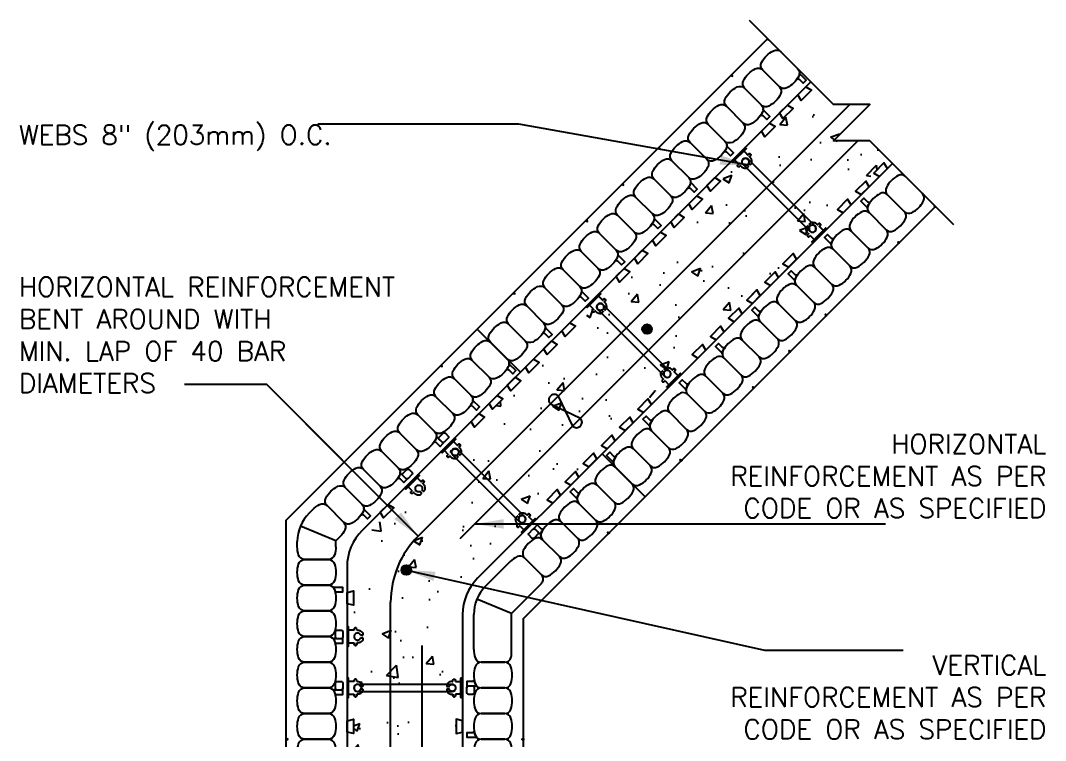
# Model space of a CAD drawing. Header units: inches. Extents: x 433.7 to 473.7, y 51.7 to 106.1.
# Drawn here: x 433.74 to 473.67, y 78.03 to 106.07 of the extents above; entities that cross this region are included whole.
import ezdxf

# ---------------------------------------------------------------- set-up
doc = ezdxf.new("R2010")
doc.units = ezdxf.units.IN
doc.header["$MEASUREMENT"] = 0
for name, color, linetype in [('DIM', 4, 'Continuous'), ('HATCH', 12, 'Continuous'), ('line25', 2, 'Continuous'), ('LINE3', 3, 'Continuous'), ('LINE50', 5, 'Continuous'), ('LINE9', 9, 'Continuous'), ('TEXT', 4, 'Continuous')]:
    doc.layers.add(name, color=color, linetype=linetype)
doc.styles.add('DIM', font='romans.shx', dxfattribs={"width": 0.7})
doc.styles.add('ROMANS', font='romans.shx', dxfattribs={"height": 0.75})
doc.dimstyles.new('ext_12', dxfattribs={"dimscale": 12, "dimtxt": 0.09375, "dimasz": 0.09375, "dimexe": 0.09375, "dimexo": 0.0625, "dimgap": 0.0625, "dimtad": 1, "dimzin": 3, "dimdsep": 46, "dimlunit": 4, "dimtxsty": 'DIM', "dimcen": 0.09, "dimdle": 0.09375, "dimclrt": 4, "dimadec": 0, "dimazin": 0, "dimtfac": 1, "dimtmove": 2, "dimatfit": 3, "dimfxl": 0, "dimfrac": 2, "dimtolj": 1, "dimtzin": 0, "dimarcsym": 0})

# ---------------------------------------------------------------- blocks, each defined once
blk = doc.blocks.new('WEB_4_CENTRE_TOP')
for p, q in [((3.688, 0.141), (0, 0.141)), ((3.688, -0.141), (0, -0.141))]:
    blk.add_line(p, q)
for centre in [(0, 0), (3.688, 0)]:
    blk.add_circle(centre, 0.141)
blk = doc.blocks.new('WEB4_CENTRE_TOP')
for p, q in [((-0.141, 0), (-0.141, 3.688)), ((0.141, 0), (0.141, 3.688))]:
    blk.add_line(p, q)
for centre in [(0, 3.688), (0, 0)]:
    blk.add_circle(centre, 0.141)
blk = doc.blocks.new('Connector')
at = {"layer": 'LINE9'}
for p, q in [((0.062, -0.375), (0.062, 0.375)), ((0.281, 0.25), (0.062, 0.25))]:
    blk.add_line(p, q, dxfattribs=at)
for points, weights in [([(0.007, 0.375), (0.004, 0.375), (0, 0.375)], [1, 0.972587069138, 0.950305488115]), ([(0.327, 0.343), (0.308, 0.343), (0.281, 0.317), (0.281, 0.297)], [1, 0.85355339, 0.85355339, 1]), ([(0.328, 0.343), (0.327, 0.343), (0.327, 0.343)], [1, 0.70710678, 1]), ([(0.375, 0.297), (0.375, 0.317), (0.348, 0.343), (0.329, 0.343)], [1, 0.85355339, 0.85355339, 1]), ([(0.406, 0.25), (0.546, 0.25), (0.619, 0.131)], [0.958404415409, 0.794674173519, 0.864651571113]), ([(0.619, 0.052), (0.612, 0.049), (0.604, 0.049)], [0.83615024178, 0.892081430621, 1]), ([(0, -0.375), (0.004, -0.375), (0.007, -0.375)], [0.950305488115, 0.972587069138, 1]), ([(0.281, -0.297), (0.281, -0.317), (0.308, -0.343), (0.327, -0.343)], [1, 0.85355339, 0.85355339, 1]), ([(0.327, -0.343), (0.281, -0.343), (0.281, -0.297)], [1, 0.70710678, 1]), ([(0.329, -0.343), (0.348, -0.343), (0.375, -0.317), (0.375, -0.297)], [1, 0.85355339, 0.85355339, 1]), ([(0.375, -0.297), (0.375, -0.343), (0.329, -0.343)], [1, 0.70710678, 1]), ([(0.619, -0.131), (0.546, -0.25), (0.406, -0.25)], [0.864651574428, 0.794674169686, 0.958404415195]), ([(0.604, -0.049), (0.612, -0.049), (0.619, -0.052)], [1, 0.89208144177, 0.836150253337])]:
    blk.add_rational_spline(points, weights, degree=2, dxfattribs=at)
for points, degree in [([(0, 0.375), (0.002, 0.375), (0.005, 0.375), (0.007, 0.375)], 3), ([(0.007, 0.375), (0.021, 0.375), (0.051, 0.375), (0.062, 0.375), (0.062, 0.375)], 3), ([(0.281, 0.25), (0.281, 0.297)], 1), ([(0.327, 0.343), (0.327, 0.343), (0.328, 0.343), (0.328, 0.343)], 3), ([(0.328, 0.343), (0.329, 0.343), (0.329, 0.343), (0.329, 0.343)], 3), ([(0.375, 0.25), (0.375, 0.297)], 1), ([(0.406, 0.25), (0.375, 0.25)], 1), ([(0.406, 0.25), (0.406, 0.25)], 1), ([(0.406, 0.25), (0.406, 0.25)], 1), ([(0.406, 0.25), (0.406, 0.25)], 1), ([(0.406, 0.25), (0.406, 0.25)], 1), ([(0.406, 0.25), (0.406, 0.25)], 1), ([(0.406, 0.25), (0.406, 0.25)], 1), ([(0.406, 0.25), (0.406, 0.25)], 1), ([(0.406, 0.25), (0.406, 0.25)], 1), ([(0.406, 0.25), (0.406, 0.25)], 1), ([(0.406, 0.25), (0.406, 0.25)], 1), ([(0.406, 0.25), (0.406, 0.25)], 1), ([(0.406, 0.25), (0.406, 0.25)], 1), ([(0.406, 0.25), (0.406, 0.25)], 1), ([(0.406, 0.25), (0.406, 0.25)], 1), ([(0.406, 0.25), (0.406, 0.25)], 1), ([(0.406, 0.25), (0.406, 0.25)], 1), ([(0.406, 0.25), (0.406, 0.25)], 1), ([(0.406, 0.25), (0.406, 0.25)], 1), ([(0.406, 0.25), (0.406, 0.25)], 1), ([(0.406, 0.25), (0.406, 0.25)], 1), ([(0.406, 0.25), (0.406, 0.25)], 1), ([(0.406, 0.25), (0.406, 0.25)], 1), ([(0.406, 0.25), (0.406, 0.25)], 1), ([(0.406, 0.25), (0.406, 0.25)], 1), ([(0.604, 0.049), (0.532, 0.049)], 1), ([(0.532, 0.049), (0.532, 0.049)], 1), ([(0.532, 0.049), (0.532, 0.049)], 1), ([(0.532, 0.049), (0.532, 0.049)], 1), ([(0.532, 0.049), (0.532, 0.049)], 1), ([(0.532, 0.049), (0.532, 0.049)], 1), ([(0.532, 0.049), (0.532, 0.049)], 1), ([(0.532, 0.049), (0.532, 0.049)], 1), ([(0.532, 0.049), (0.532, 0.049)], 1), ([(0.532, 0.049), (0.532, 0.049)], 1), ([(0.532, 0.049), (0.532, 0.049)], 1), ([(0.604, 0.049), (0.609, 0.049), (0.614, 0.05), (0.619, 0.052)], 3), ([(0.604, 0.049), (0.604, 0.049)], 1), ([(0.604, 0.049), (0.604, 0.049)], 1), ([(0.604, 0.049), (0.604, 0.049)], 1), ([(0.604, 0.049), (0.604, 0.049)], 1), ([(0.619, 0.131), (0.619, 0.052)], 1), ([(0.619, 0.131), (0.619, 0.131)], 1), ([(0.619, 0.131), (0.619, 0.131)], 1), ([(0.619, 0.131), (0.619, 0.131)], 1), ([(0.619, 0.131), (0.619, 0.131)], 1), ([(0.007, -0.375), (0.005, -0.375), (0.002, -0.375), (0, -0.375)], 3), ([(0.062, -0.375), (0.062, -0.375), (0.051, -0.375), (0.021, -0.375), (0.007, -0.375)], 3), ([(0.062, -0.25), (0.281, -0.25)], 1), ([(0.281, -0.297), (0.281, -0.25)], 1), ([(0.281, -0.25), (0.281, -0.297)], 1), ([(0.328, -0.343), (0.328, -0.343), (0.327, -0.343), (0.327, -0.343)], 3), ([(0.329, -0.343), (0.329, -0.343), (0.329, -0.343), (0.328, -0.343)], 3), ([(0.375, -0.25), (0.375, -0.297)], 1), ([(0.375, -0.297), (0.375, -0.25)], 1), ([(0.406, -0.25), (0.375, -0.25)], 1), ([(0.406, -0.25), (0.406, -0.25)], 1), ([(0.406, -0.25), (0.406, -0.25)], 1), ([(0.406, -0.25), (0.406, -0.25)], 1), ([(0.406, -0.25), (0.406, -0.25)], 1), ([(0.406, -0.25), (0.406, -0.25)], 1), ([(0.406, -0.25), (0.406, -0.25)], 1), ([(0.406, -0.25), (0.406, -0.25)], 1), ([(0.406, -0.25), (0.406, -0.25)], 1), ([(0.406, -0.25), (0.406, -0.25)], 1), ([(0.406, -0.25), (0.406, -0.25)], 1), ([(0.406, -0.25), (0.406, -0.25)], 1), ([(0.532, -0.049), (0.604, -0.049)], 1), ([(0.604, -0.049), (0.58, -0.049), (0.556, -0.049), (0.532, -0.049)], 3), ([(0.532, -0.049), (0.532, -0.049)], 1), ([(0.532, -0.049), (0.532, -0.049)], 1), ([(0.532, -0.049), (0.532, -0.049)], 1), ([(0.532, -0.049), (0.532, -0.049)], 1), ([(0.619, -0.052), (0.614, -0.05), (0.609, -0.049), (0.604, -0.049)], 3), ([(0.604, -0.049), (0.604, -0.049)], 1), ([(0.604, -0.049), (0.604, -0.049)], 1), ([(0.604, -0.049), (0.604, -0.049)], 1), ([(0.604, -0.049), (0.604, -0.049)], 1), ([(0.604, -0.049), (0.604, -0.049)], 1), ([(0.604, -0.049), (0.604, -0.049)], 1), ([(0.604, -0.049), (0.604, -0.049)], 1), ([(0.604, -0.049), (0.604, -0.049)], 1), ([(0.619, -0.052), (0.619, -0.131)], 1), ([(0.619, -0.131), (0.619, -0.131)], 1), ([(0.619, -0.131), (0.619, -0.131)], 1), ([(0.619, -0.131), (0.619, -0.131)], 1), ([(0.619, -0.131), (0.619, -0.131)], 1)]:
    blk.add_open_spline(points, degree=degree, dxfattribs=at)
for points, weights, knots in [([(0.062, 0.375), (0.062, 0.375), (0.046, 0.375), (0.03, 0.375), (0.007, 0.375)], [0.868718858569, 0.861102746415, 1, 0.861102734288, 0.868718859898], [0, 0, 0, 0.5, 0.5, 1, 1, 1]), ([(0.532, 0.049), (0.472, 0.203), (0.333, 0.113), (0.157, 0), (0.333, -0.113), (0.472, -0.203), (0.532, -0.049)], [0.899508922286, 0.599718215298, 1, 0.54226024, 1, 0.599718224335, 0.899508908749], [0, 0, 0, 0.318112, 0.318112, 0.681888, 0.681888, 1, 1, 1]), ([(0.007, -0.375), (0.03, -0.375), (0.046, -0.375), (0.062, -0.375), (0.062, -0.375)], [0.868718859319, 0.861102739573, 1, 0.861102742958, 0.868718858948], [0, 0, 0, 0.5, 0.5, 1, 1, 1])]:
    blk.add_rational_spline(points, weights, degree=2, knots=knots, dxfattribs=at)

msp = doc.modelspace()

# ---------------------------------------------------------------- hatches: boundary and pattern name
at = {"layer": 'HATCH'}
h = msp.add_hatch(dxfattribs=at)
h.set_pattern_fill('AR-CONC', color=256, scale=0.5, style=0)
h.set_pattern_definition([(50, (-31.0315, 8.3636), (3.586301, -0.31376), [0.375, -4.125]), (355, (-31.0315, 8.3636), (-0.693757, 3.76096), [0.3, -3.3]), (100.4514, (-30.7327, 8.3374), (2.892547, 3.447198), [0.3187, -3.50571]), (46.1842, (-31.0315, 9.3636), (5.336205, -0.827595), [0.5625, -6.1875]), (96.6356, (-30.587, 9.2946), (4.673314, 4.87059), [0.47805, -5.258565]), (351.1842, (-31.0315, 9.3636), (4.67331, 4.87059), [0.45, -4.95]), (21, (-30.5315, 9.1136), (2.984535, -2.013094), [0.375, -4.125]), (326, (-30.5315, 9.1136), (1.216577, 3.62575), [0.3, -3.3]), (71.4514, (-30.2828, 8.9458), (4.201113, 1.612652), [0.3187, -3.50571]), (37.5, (-31.0315, 8.3636), (0.0607993, 1.6644693), [0, -3.26, 0, -3.35, 0, -3.3125]), (7.5, (-31.0315, 8.3636), (1.315348, 1.9720586), [0, -1.91, 0, -3.185, 0, -1.2625]), (327.5, (-32.1465, 8.3636), (2.6691122, -0.1127744), [0, -1.25, 0, -3.9, 0, -5.175]), (317.5, (-32.6465, 8.3636), (2.915931, 0.500525), [0, -1.625, 0, -2.59, 0, -3.675])])
h.paths.add_polyline_path([(467.532, 100.6817), (466.8249, 101.3889), (465.4107, 101.3889), (466.8249, 102.8031), (465.4107, 102.8031), (464.7036, 103.5102), (446.7122, 85.5188), (446.7122, 60.0751), (447.7122, 60.0751), (448.7122, 61.0751), (448.7122, 59.0751), (449.7122, 60.0751), (450.7122, 60.0751), (450.7122, 83.8619)])
at = {"layer": 'LINE3'}
for points in [[(457.9622, 94.0511, 1), (458.3372, 94.0511, 1)], [(448.5842, 84.6657, 1), (448.9592, 84.6657, 1)]]:
    msp.add_hatch(color=256, dxfattribs=at).paths.add_polyline_path(points)

# ---------------------------------------------------------------- linework, layer by layer
at = {"layer": 'DIM'}
msp.add_line((443.3313, 91.8969), (440.1311, 91.8969), dxfattribs=at)
at = {"layer": 'line25'}
for p, q in [((464.5268, 103.6869), (453.2131, 92.3732)), ((467.7088, 100.505), (456.3951, 89.1913)), ((453.2131, 92.3732), (447.048, 86.2081)), ((454.6854, 91.4448), (455.2483, 90.2741)), ((454.3815, 91.1409), (455.5522, 90.578)), ((456.3951, 89.1913), (451.548, 84.3442)), ((446.4622, 84.7939), (446.4622, 60.0751)), ((450.9622, 82.93), (450.9622, 60.0751)), ((446.2938, 80.0544), (446.2938, 80.0751))]:
    msp.add_line(p, q, dxfattribs=at)
for points in [[(464.328, 103.4881), (464.5489, 103.3554), (464.1513, 102.9578), (464.0186, 103.1787)], [(463.6209, 102.781), (463.8418, 102.6483), (463.4441, 102.2507), (463.3114, 102.4715)], [(462.9138, 102.0739), (463.1347, 101.9412), (462.737, 101.5436), (462.6043, 101.7644)], [(467.51, 100.3062), (467.3773, 100.527), (466.9797, 100.1294), (467.2005, 99.9967)], [(460.7925, 99.9526), (461.0133, 99.8199), (460.6157, 99.4223), (460.483, 99.6431)], [(466.8029, 99.599), (466.6702, 99.8199), (466.2726, 99.4223), (466.4934, 99.2896)], [(460.0854, 99.2455), (460.3062, 99.1128), (459.9086, 98.7152), (459.7759, 98.936)], [(466.0958, 98.8919), (465.9631, 99.1128), (465.5655, 98.7152), (465.7863, 98.5825)], [(459.3783, 98.5384), (459.5991, 98.4057), (459.2015, 98.0081), (459.0688, 98.2289)], [(458.6712, 97.8313), (458.892, 97.6986), (458.4944, 97.3009), (458.3617, 97.5218)], [(457.9641, 97.1242), (458.1849, 96.9915), (457.7873, 96.5938), (457.6546, 96.8147)], [(463.9745, 96.7706), (463.8418, 96.9915), (463.4441, 96.5938), (463.665, 96.4611)], [(457.257, 96.4171), (457.4778, 96.2844), (457.0802, 95.8867), (456.9475, 96.1076)], [(463.2674, 96.0635), (463.1347, 96.2844), (462.737, 95.8867), (462.9579, 95.754)], [(462.5603, 95.3564), (462.4276, 95.5773), (462.0299, 95.1796), (462.2508, 95.0469)], [(461.8532, 94.6493), (461.7205, 94.8702), (461.3228, 94.4725), (461.5437, 94.3398)], [(455.1356, 94.2957), (455.3565, 94.163), (454.9589, 93.7654), (454.8262, 93.9863)], [(461.146, 93.9422), (461.0133, 94.163), (460.6157, 93.7654), (460.8366, 93.6327)], [(454.4285, 93.5886), (454.6494, 93.4559), (454.2518, 93.0583), (454.1191, 93.2792)], [(460.4389, 93.2351), (460.3062, 93.4559), (459.9086, 93.0583), (460.1295, 92.9256)], [(453.7214, 92.8815), (453.9423, 92.7488), (453.5446, 92.3512), (453.4119, 92.5721)], [(453.0143, 92.1744), (453.2352, 92.0417), (452.8375, 91.6441), (452.7048, 91.8649)], [(452.3072, 91.4673), (452.5281, 91.3346), (452.1304, 90.937), (451.9977, 91.1578)], [(458.3176, 91.1138), (458.1849, 91.3346), (457.7873, 90.937), (458.0081, 90.8043)], [(451.6001, 90.7602), (451.821, 90.6275), (451.4233, 90.2299), (451.2906, 90.4507)], [(457.6105, 90.4067), (457.4778, 90.6275), (457.0802, 90.2299), (457.301, 90.0972)], [(456.9034, 89.6996), (456.7707, 89.9204), (456.3731, 89.5228), (456.5939, 89.3901)], [(456.1963, 88.9924), (456.0636, 89.2133), (455.666, 88.8157), (455.8868, 88.683)], [(455.4892, 88.2853), (455.3565, 88.5062), (454.9589, 88.1086), (455.1797, 87.9759)], [(454.7821, 87.5782), (454.6494, 87.7991), (454.2518, 87.4015), (454.4726, 87.2688)], [(448.0646, 87.2247), (448.2854, 87.092), (447.8878, 86.6943), (447.7551, 86.9152)], [(446.4622, 83.794), (446.7122, 83.8563), (446.7122, 83.294), (446.4622, 83.3563)], [(446.4622, 78.794), (446.7122, 78.8563), (446.7122, 78.294), (446.4622, 78.3563)], [(450.9622, 78.794), (450.7122, 78.8563), (450.7122, 78.294), (450.9622, 78.3563)]]:
    msp.add_lwpolyline(points, close=True, dxfattribs=at)
for centre, radius, start, end in [((454.5334, 91.2928), 0.2149, 44.99999, 225), ((455.4002, 90.426), 0.2149, 225, 45), ((448.4622, 84.7939), 2, 135, 180), ((452.9622, 82.93), 2, 135, 180)]:
    msp.add_arc(centre, radius, start, end, dxfattribs=at)
at = {"layer": 'LINE3'}
for p, q in [((466.0437, 102.8031), (449.2268, 85.9862)), ((466.3631, 101.3889), (450.8529, 85.8787)), ((448.1598, 60.5227), (448.1598, 83.4102)), ((449.3856, 59.7486), (449.3856, 81.7242))]:
    msp.add_line(p, q, dxfattribs=at)
for centre in [(458.1497, 94.0511), (448.7717, 84.6657)]:
    msp.add_circle(centre, 0.1875, dxfattribs=at)
msp.add_arc((451.8087, 83.4078), 3.6489, 135.0384, 179.9616, dxfattribs=at)
at = {"layer": 'LINE50'}
for p, q in [((451.5338, 94.0526), (462.8475, 105.3663)), ((458.0745, 87.5119), (469.3882, 98.8256)), ((444.0872, 86.6061), (451.5338, 94.0526)), ((453.2131, 92.3732), (451.5338, 94.0526)), ((451.5338, 94.0526), (453.2131, 92.3732)), ((456.3951, 89.1913), (458.0745, 87.5119)), ((458.0745, 87.5119), (456.3951, 89.1913)), ((453.3372, 82.7746), (458.0745, 87.5119)), ((444.0872, 60.0751), (444.0872, 86.6061)), ((453.3372, 60.0751), (453.3372, 82.7746))]:
    msp.add_line(p, q, dxfattribs=at)
at = {"layer": 'LINE9'}
for p, q in [((445.1256, 87.0257), (444.9824, 86.8825)), ((446.0247, 85.8036), (444.6437, 86.3756)), ((446.1863, 85.9651), (446.0247, 85.8036)), ((444.5247, 85.5751), (444.5247, 85.7777)), ((446.0247, 85.5751), (446.0247, 85.8036)), ((452.8154, 84.9928), (451.8574, 84.0348)), ((454.0384, 84.1411), (452.8668, 82.9695)), ((452.8668, 82.9695), (451.5187, 83.5279)), ((451.3997, 81.5751), (451.3997, 82.93)), ((452.8668, 81.3126), (452.8668, 82.9695)), ((451.1307, 80.0959), (451.1307, 80.0751))]:
    msp.add_line(p, q, dxfattribs=at)
at = {"layer": 'LINE9', "flags": 128}
msp.add_lwpolyline([(470.0953, 98.1185), (466.8249, 101.3889), (465.4107, 101.3889), (466.8249, 102.8031), (465.4107, 102.8031), (462.1404, 106.0734)], dxfattribs=at)
at = {"layer": 'LINE9'}
for points in [[(462.8475, 105.3663), (462.8254, 105.3442), (462.8931, 105.3207)], [(469.3882, 98.8256), (469.3661, 98.8035), (469.3426, 98.8712)]]:
    msp.add_lwpolyline(points, dxfattribs=at)
for points in [[(464.0587, 103.9104, -0.1576708), (463.5963, 103.448, -0.3253046), (463.3057, 103.4938), (462.6544, 104.1452, -0.3253046), (462.6085, 104.4358, -0.1576708), (463.0709, 104.8981, -0.3253046), (463.3615, 104.8523), (464.0128, 104.201, -0.3253046)], [(463.3515, 103.2033, -0.1576708), (462.8892, 102.7409, -0.3253046), (462.5986, 102.7867), (461.9473, 103.4381, -0.3253046), (461.9014, 103.7287, -0.1576708), (462.3638, 104.191, -0.3253046), (462.6544, 104.1452), (463.3057, 103.4938, -0.3253046)], [(464.0587, 103.9104, -0.0372667), (463.9764, 103.7753, -0.4630356), (464.0714, 103.7831), (464.2281, 103.6264), (464.3489, 103.7472), (464.1041, 103.9919, -0.1890024), (464.0859, 104.0337, -0.1284074)], [(462.6444, 102.4962, -0.1576708), (462.1821, 102.0338, -0.3253046), (461.8915, 102.0796), (461.2402, 102.731, -0.3253046), (461.1943, 103.0216, -0.1576708), (461.6567, 103.4839, -0.3253046), (461.9473, 103.4381), (462.5986, 102.7867, -0.3253046)], [(461.9373, 101.7891, -0.1576708), (461.475, 101.3267, -0.3253046), (461.1844, 101.3725), (460.533, 102.0239, -0.3253046), (460.4872, 102.3145, -0.1576708), (460.9496, 102.7768, -0.3253046), (461.2402, 102.731), (461.8915, 102.0796, -0.3253046)], [(462.6444, 102.4962, -0.0372667), (462.5622, 102.3611, -0.4630356), (462.6572, 102.3689), (462.8139, 102.2122), (462.9346, 102.333), (462.6899, 102.5777, -0.1890024), (462.6717, 102.6195, -0.1284074)], [(461.2302, 101.0819, -0.1576708), (460.7679, 100.6196, -0.3253046), (460.4773, 100.6654), (459.8259, 101.3168, -0.3253046), (459.7801, 101.6074, -0.1576708), (460.2425, 102.0697, -0.3253046), (460.533, 102.0239), (461.1844, 101.3725, -0.3253046)], [(460.5231, 100.3748, -0.1576708), (460.0608, 99.9125, -0.3253046), (459.7702, 99.9583), (459.1188, 100.6097, -0.3253046), (459.073, 100.9003, -0.1576708), (459.5354, 101.3626, -0.3253046), (459.8259, 101.3168), (460.4773, 100.6654, -0.3253046)], [(461.2302, 101.0819, -0.0372667), (461.1479, 100.9469, -0.4630356), (461.2429, 100.9547), (461.3996, 100.798), (461.5204, 100.9188), (461.2757, 101.1635, -0.1890024), (461.2574, 101.2053, -0.1284074)], [(459.816, 99.6677, -0.1576708), (459.3537, 99.2054, -0.3253046), (459.0631, 99.2512), (458.4117, 99.9026, -0.3253046), (458.3659, 100.1932, -0.1576708), (458.8282, 100.6555, -0.3253046), (459.1188, 100.6097), (459.7702, 99.9583, -0.3253046)], [(459.1089, 98.9606, -0.1576708), (458.6466, 98.4983, -0.3253046), (458.356, 98.5441), (457.7046, 99.1955, -0.3253046), (457.6588, 99.486, -0.1576708), (458.1211, 99.9484, -0.3253046), (458.4117, 99.9026), (459.0631, 99.2512, -0.3253046)], [(467.9322, 100.0368, 0.1576708), (467.4699, 99.5744, 0.3253046), (467.5157, 99.2839), (468.1671, 98.6325, 0.3253046), (468.4577, 98.5867, 0.1576708), (468.92, 99.049, 0.3253046), (468.8742, 99.3396), (468.2228, 99.991, 0.3253046)], [(459.816, 99.6677, -0.0372667), (459.7337, 99.5327, -0.4630356), (459.8287, 99.5405), (459.9854, 99.3838), (460.1062, 99.5046), (459.8615, 99.7493, -0.1890024), (459.8432, 99.7911, -0.1284074)], [(458.4018, 98.2535, -0.1576708), (457.9395, 97.7912, -0.3253046), (457.6489, 97.837), (456.9975, 98.4884, -0.3253046), (456.9517, 98.7789, -0.1576708), (457.414, 99.2413, -0.3253046), (457.7046, 99.1955), (458.356, 98.5441, -0.3253046)], [(466.7628, 98.8673, -0.0372667), (466.8451, 99.0024, -0.4630356), (466.7501, 98.9946), (466.5934, 99.1513), (466.4726, 99.0305), (466.7173, 98.7858, -0.1890024), (466.7356, 98.744, -0.1284074)], [(467.2251, 99.3297, 0.1576708), (466.7628, 98.8673, 0.3253046), (466.8086, 98.5767), (467.46, 97.9254, 0.3253046), (467.7506, 97.8796, 0.1576708), (468.2129, 98.3419, 0.3253046), (468.1671, 98.6325), (467.5157, 99.2839, 0.3253046)], [(466.518, 98.6226, 0.1576708), (466.0557, 98.1602, 0.3253046), (466.1015, 97.8696), (466.7529, 97.2183, 0.3253046), (467.0435, 97.1725, 0.1576708), (467.5058, 97.6348, 0.3253046), (467.46, 97.9254), (466.8086, 98.5767, 0.3253046)], [(457.6947, 97.5464, -0.1576708), (457.2324, 97.0841, -0.3253046), (456.9418, 97.1299), (456.2904, 97.7813, -0.3253046), (456.2446, 98.0718, -0.1576708), (456.7069, 98.5342, -0.3253046), (456.9975, 98.4884), (457.6489, 97.837, -0.3253046)], [(458.4018, 98.2535, -0.0372667), (458.3195, 98.1184, -0.4630356), (458.4145, 98.1262), (458.5712, 97.9695), (458.692, 98.0903), (458.4473, 98.3351, -0.1890024), (458.429, 98.3769, -0.1284074)], [(456.9876, 96.8393, -0.1576708), (456.5252, 96.377, -0.3253046), (456.2347, 96.4228), (455.5833, 97.0741, -0.3253046), (455.5375, 97.3647, -0.1576708), (455.9998, 97.8271, -0.3253046), (456.2904, 97.7813), (456.9418, 97.1299, -0.3253046)], [(465.8109, 97.9155, 0.1576708), (465.3486, 97.4531, 0.3253046), (465.3944, 97.1625), (466.0458, 96.5112, 0.3253046), (466.3364, 96.4654, 0.1576708), (466.7987, 96.9277, 0.3253046), (466.7529, 97.2183), (466.1015, 97.8696, 0.3253046)], [(465.3486, 97.4531, -0.0372667), (465.4309, 97.5882, -0.4630356), (465.3359, 97.5804), (465.1792, 97.7371), (465.0584, 97.6163), (465.3031, 97.3716, -0.1890024), (465.3214, 97.3298, -0.1284074)], [(456.2805, 96.1322, -0.1576708), (455.8181, 95.6699, -0.3253046), (455.5276, 95.7157), (454.8762, 96.367, -0.3253046), (454.8304, 96.6576, -0.1576708), (455.2927, 97.12, -0.3253046), (455.5833, 97.0741), (456.2347, 96.4228, -0.3253046)], [(465.1038, 97.2083, 0.1576708), (464.6415, 96.746, 0.3253046), (464.6873, 96.4554), (465.3387, 95.8041, 0.3253046), (465.6292, 95.7582, 0.1576708), (466.0916, 96.2206, 0.3253046), (466.0458, 96.5112), (465.3944, 97.1625, 0.3253046)], [(456.9876, 96.8393, -0.0372667), (456.9053, 96.7042, -0.4630356), (457.0003, 96.712), (457.157, 96.5553), (457.2778, 96.6761), (457.0331, 96.9209, -0.1890024), (457.0148, 96.9627, -0.1284074)], [(455.5734, 95.4251, -0.1576708), (455.111, 94.9628, -0.3253046), (454.8204, 95.0086), (454.1691, 95.6599, -0.3253046), (454.1233, 95.9505, -0.1576708), (454.5856, 96.4129, -0.3253046), (454.8762, 96.367), (455.5276, 95.7157, -0.3253046)], [(463.9344, 96.0389, -0.0372667), (464.0167, 96.174, -0.4630356), (463.9217, 96.1662), (463.765, 96.3229), (463.6442, 96.2021), (463.8889, 95.9574, -0.1890024), (463.9071, 95.9155, -0.1284074)], [(464.3967, 96.5012, 0.1576708), (463.9344, 96.0389, 0.3253046), (463.9802, 95.7483), (464.6316, 95.097, 0.3253046), (464.9221, 95.0511, 0.1576708), (465.3845, 95.5135, 0.3253046), (465.3387, 95.8041), (464.6873, 96.4554, 0.3253046)], [(454.8663, 94.718, -0.1576708), (454.4039, 94.2556, -0.3253046), (454.1133, 94.3015), (453.462, 94.9528, -0.3253046), (453.4162, 95.2434, -0.1576708), (453.8785, 95.7057, -0.3253046), (454.1691, 95.6599), (454.8204, 95.0086, -0.3253046)], [(455.5734, 95.4251, -0.0372667), (455.4911, 95.29, -0.4630356), (455.5861, 95.2978), (455.7428, 95.1411), (455.8636, 95.2619), (455.6189, 95.5066, -0.1890024), (455.6006, 95.5484, -0.1284074)], [(463.6896, 95.7941, 0.1576708), (463.2273, 95.3318, 0.3253046), (463.2731, 95.0412), (463.9244, 94.3898, 0.3253046), (464.215, 94.344, 0.1576708), (464.6774, 94.8064, 0.3253046), (464.6316, 95.097), (463.9802, 95.7483, 0.3253046)], [(462.9825, 95.087, 0.1576708), (462.5202, 94.6247, 0.3253046), (462.566, 94.3341), (463.2173, 93.6827, 0.3253046), (463.5079, 93.6369, 0.1576708), (463.9703, 94.0993, 0.3253046), (463.9244, 94.3898), (463.2731, 95.0412, 0.3253046)], [(454.1592, 94.0109, -0.1576708), (453.6968, 93.5485, -0.3253046), (453.4062, 93.5944), (452.7549, 94.2457, -0.3253046), (452.7091, 94.5363, -0.1576708), (453.1714, 94.9986, -0.3253046), (453.462, 94.9528), (454.1133, 94.3015, -0.3253046)], [(462.5202, 94.6247, -0.0372667), (462.6024, 94.7598, -0.4630356), (462.5074, 94.752), (462.3507, 94.9087), (462.23, 94.7879), (462.4747, 94.5431, -0.1890024), (462.4929, 94.5013, -0.1284074)], [(453.452, 93.3038, -0.1576708), (452.9897, 92.8414, -0.3253046), (452.6991, 92.8872), (452.0478, 93.5386, -0.3253046), (452.0019, 93.8292, -0.1576708), (452.4643, 94.2915, -0.3253046), (452.7549, 94.2457), (453.4062, 93.5944, -0.3253046)], [(462.2754, 94.3799, 0.1576708), (461.8131, 93.9176, 0.3253046), (461.8589, 93.627), (462.5102, 92.9756, 0.3253046), (462.8008, 92.9298, 0.1576708), (463.2632, 93.3922, 0.3253046), (463.2173, 93.6827), (462.566, 94.3341, 0.3253046)], [(454.1592, 94.0109, -0.0372667), (454.0769, 93.8758, -0.4630356), (454.1719, 93.8836), (454.3286, 93.7269), (454.4494, 93.8477), (454.2046, 94.0924, -0.1890024), (454.1864, 94.1342, -0.1284074)], [(452.7449, 92.5967, -0.1576708), (452.2826, 92.1343, -0.3253046), (451.992, 92.1801), (451.3407, 92.8315, -0.3253046), (451.2948, 93.1221, -0.1576708), (451.7572, 93.5844, -0.3253046), (452.0478, 93.5386), (452.6991, 92.8872, -0.3253046)], [(461.1059, 93.2105, -0.0372667), (461.1882, 93.3456, -0.4630356), (461.0932, 93.3378), (460.9365, 93.4944), (460.8157, 93.3737), (461.0605, 93.1289, -0.1890024), (461.0787, 93.0871, -0.1284074)], [(461.5683, 93.6728, 0.1576708), (461.1059, 93.2105, 0.3253046), (461.1518, 92.9199), (461.8031, 92.2685, 0.3253046), (462.0937, 92.2227, 0.1576708), (462.556, 92.6851, 0.3253046), (462.5102, 92.9756), (461.8589, 93.627, 0.3253046)], [(452.0378, 91.8896, -0.1576708), (451.5755, 91.4272, -0.3253046), (451.2849, 91.473), (450.6336, 92.1244, -0.3253046), (450.5877, 92.415, -0.1576708), (451.0501, 92.8773, -0.3253046), (451.3407, 92.8315), (451.992, 92.1801, -0.3253046)], [(452.7449, 92.5967, -0.0372667), (452.6627, 92.4616, -0.4630356), (452.7577, 92.4694), (452.9144, 92.3127), (453.0352, 92.4335), (452.7904, 92.6782, -0.1890024), (452.7722, 92.72, -0.1284074)], [(460.8612, 92.9657, 0.1576708), (460.3988, 92.5034, 0.3253046), (460.4447, 92.2128), (461.096, 91.5614, 0.3253046), (461.3866, 91.5156, 0.1576708), (461.8489, 91.9779, 0.3253046), (461.8031, 92.2685), (461.1518, 92.9199, 0.3253046)], [(460.1541, 92.2586, 0.1576708), (459.6917, 91.7963, 0.3253046), (459.7376, 91.5057), (460.3889, 90.8543, 0.3253046), (460.6795, 90.8085, 0.1576708), (461.1418, 91.2708, 0.3253046), (461.096, 91.5614), (460.4447, 92.2128, 0.3253046)], [(451.3307, 91.1824, -0.1576708), (450.8684, 90.7201, -0.3253046), (450.5778, 90.7659), (449.9264, 91.4173, -0.3253046), (449.8806, 91.7079, -0.1576708), (450.343, 92.1702, -0.3253046), (450.6336, 92.1244), (451.2849, 91.473, -0.3253046)], [(459.6917, 91.7963, -0.0372667), (459.774, 91.9313, -0.4630356), (459.679, 91.9235), (459.5223, 92.0802), (459.4015, 91.9594), (459.6462, 91.7147, -0.1890024), (459.6645, 91.6729, -0.1284074)], [(450.6236, 90.4753, -0.1576708), (450.1613, 90.013, -0.3253046), (449.8707, 90.0588), (449.2193, 90.7102, -0.3253046), (449.1735, 91.0008, -0.1576708), (449.6359, 91.4631, -0.3253046), (449.9264, 91.4173), (450.5778, 90.7659, -0.3253046)], [(459.447, 91.5515, 0.1576708), (458.9846, 91.0892, 0.3253046), (459.0304, 90.7986), (459.6818, 90.1472, 0.3253046), (459.9724, 90.1014, 0.1576708), (460.4347, 90.5637, 0.3253046), (460.3889, 90.8543), (459.7376, 91.5057, 0.3253046)], [(451.3307, 91.1824, -0.0372667), (451.2484, 91.0474, -0.4630356), (451.3434, 91.0552), (451.5001, 90.8985), (451.6209, 91.0193), (451.3762, 91.264, -0.1890024), (451.358, 91.3058, -0.1284074)], [(449.9165, 89.7682, -0.1576708), (449.4542, 89.3059, -0.3253046), (449.1636, 89.3517), (448.5122, 90.0031, -0.3253046), (448.4664, 90.2937, -0.1576708), (448.9288, 90.756, -0.3253046), (449.2193, 90.7102), (449.8707, 90.0588, -0.3253046)], [(458.2775, 90.382, -0.0372667), (458.3598, 90.5171, -0.4630356), (458.2648, 90.5093), (458.1081, 90.666), (457.9873, 90.5452), (458.232, 90.3005, -0.1890024), (458.2503, 90.2587, -0.1284074)], [(458.7399, 90.8444, 0.1576708), (458.2775, 90.382, 0.3253046), (458.3233, 90.0915), (458.9747, 89.4401, 0.3253046), (459.2653, 89.3943, 0.1576708), (459.7276, 89.8566, 0.3253046), (459.6818, 90.1472), (459.0304, 90.7986, 0.3253046)], [(449.2094, 89.0611, -0.1576708), (448.7471, 88.5988, -0.3253046), (448.4565, 88.6446), (447.8051, 89.296, -0.3253046), (447.7593, 89.5866, -0.1576708), (448.2216, 90.0489, -0.3253046), (448.5122, 90.0031), (449.1636, 89.3517, -0.3253046)], [(449.9165, 89.7682, -0.0372667), (449.8342, 89.6332, -0.4630356), (449.9292, 89.641), (450.0859, 89.4843), (450.2067, 89.6051), (449.962, 89.8498, -0.1890024), (449.9437, 89.8916, -0.1284074)], [(450.4011, 89.7994), (450.2509, 89.6493, -0.4142136), (450.1625, 89.6493), (450.0547, 89.7571, -0.4142136), (450.0547, 89.8455), (450.2048, 89.9956, -0.4142136), (450.2932, 89.9956), (450.4011, 89.8878, -0.4142136)], [(458.0328, 90.1373, 0.1576708), (457.5704, 89.6749, 0.3253046), (457.6162, 89.3844), (458.2676, 88.733, 0.3253046), (458.5582, 88.6872, 0.1576708), (459.0205, 89.1495, 0.3253046), (458.9747, 89.4401), (458.3233, 90.0915, 0.3253046)], [(457.3256, 89.4302, 0.1576708), (456.8633, 88.9678, 0.3253046), (456.9091, 88.6773), (457.5605, 88.0259, 0.3253046), (457.8511, 87.9801, 0.1576708), (458.3134, 88.4424, 0.3253046), (458.2676, 88.733), (457.6162, 89.3844, 0.3253046)], [(448.5023, 88.354, -0.1576708), (448.04, 87.8917, -0.3253046), (447.7494, 87.9375), (447.098, 88.5889, -0.3253046), (447.0522, 88.8794, -0.1576708), (447.5145, 89.3418, -0.3253046), (447.8051, 89.296), (448.4565, 88.6446, -0.3253046)], [(456.8633, 88.9678, -0.0372667), (456.9456, 89.1029, -0.4630356), (456.8506, 89.0951), (456.6939, 89.2518), (456.5731, 89.131), (456.8178, 88.8863, -0.1890024), (456.8361, 88.8445, -0.1284074)], [(447.7952, 87.6469, -0.1576708), (447.3329, 87.1846, -0.3253046), (447.0423, 87.2304), (446.3909, 87.8818, -0.3253046), (446.3451, 88.1723, -0.1576708), (446.8074, 88.6347, -0.3253046), (447.098, 88.5889), (447.7494, 87.9375, -0.3253046)], [(456.6185, 88.7231, 0.1576708), (456.1562, 88.2607, 0.3253046), (456.202, 87.9701), (456.8534, 87.3188, 0.3253046), (457.144, 87.273, 0.1576708), (457.6063, 87.7353, 0.3253046), (457.5605, 88.0259), (456.9091, 88.6773, 0.3253046)], [(448.5023, 88.354, -0.0372667), (448.42, 88.2189, -0.4630356), (448.515, 88.2267), (448.6717, 88.0701), (448.7925, 88.1908), (448.5478, 88.4356, -0.1890024), (448.5295, 88.4774, -0.1284074)], [(448.9868, 88.3852), (448.8367, 88.235, -0.4142136), (448.7483, 88.235), (448.6405, 88.3429, -0.4142136), (448.6405, 88.4313), (448.7906, 88.5814, -0.4142136), (448.879, 88.5814), (448.9868, 88.4736, -0.4142136)], [(447.0881, 86.9398, -0.1576708), (446.6257, 86.4775, -0.3253046), (446.3352, 86.5233), (445.6838, 87.1746, -0.3253046), (445.638, 87.4652, -0.1576708), (446.1003, 87.9276, -0.3253046), (446.3909, 87.8818), (447.0423, 87.2304, -0.3253046)], [(455.9114, 88.016, 0.1576708), (455.4491, 87.5536, 0.3253046), (455.4949, 87.263), (456.1463, 86.6117, 0.3253046), (456.4369, 86.5659, 0.1576708), (456.8992, 87.0282, 0.3253046), (456.8534, 87.3188), (456.202, 87.9701, 0.3253046)], [(455.4491, 87.5536, -0.0372667), (455.5314, 87.6887, -0.4630356), (455.4364, 87.6809), (455.2797, 87.8376), (455.1589, 87.7168), (455.4036, 87.4721, -0.1890024), (455.4219, 87.4303, -0.1284074)], [(447.0881, 86.9398, -0.0372667), (447.0058, 86.8047, -0.4630356), (447.1008, 86.8125), (447.2575, 86.6558), (447.3783, 86.7766), (447.1336, 87.0214, -0.1890024), (447.1153, 87.0632, -0.1284074)], [(455.2043, 87.3089, 0.1576708), (454.742, 86.8465, 0.3253046), (454.7878, 86.5559), (455.4392, 85.9046, 0.3253046), (455.7297, 85.8588, 0.1576708), (456.1921, 86.3211, 0.3253046), (456.1463, 86.6117), (455.4949, 87.263, 0.3253046)], [(453.8967, 86.1506, -0.4142136), (453.8967, 86.0622), (453.7466, 85.912, -0.4142136), (453.6582, 85.912), (453.5503, 86.0199, -0.4142136), (453.5503, 86.1082), (453.7005, 86.2584, -0.4142136), (453.7889, 86.2584)], [(454.0349, 86.1394, -0.0372667), (454.1172, 86.2745, -0.4630356), (454.0222, 86.2667), (453.8655, 86.4234), (453.7447, 86.3026), (453.9894, 86.0579, -0.1890024), (454.0077, 86.0161, -0.1284074)], [(454.4972, 86.6017, 0.1576708), (454.0349, 86.1394, 0.3253046), (454.0807, 85.8488), (454.7321, 85.1975, 0.3253046), (455.0226, 85.1516, 0.1576708), (455.485, 85.614, 0.3253046), (455.4392, 85.9046), (454.7878, 86.5559, 0.3253046)], [(453.7901, 85.8946, 0.1576708), (453.3278, 85.4323, 0.3253046), (453.3736, 85.1417), (454.025, 84.4904, 0.3253046), (454.3155, 84.4445, 0.1576708), (454.7779, 84.9069, 0.3253046), (454.7321, 85.1975), (454.0807, 85.8488, 0.3253046)], [(445.9732, 84.9021, -0.1576708), (445.9732, 84.2482, -0.3253046), (445.7353, 84.0751), (444.8142, 84.0751, -0.3253046), (444.5763, 84.2482, -0.1576708), (444.5763, 84.9021, -0.3253046), (444.8142, 85.0751), (445.7353, 85.0751, -0.3253046)], [(445.9732, 83.9021, -0.1576708), (445.9732, 83.2482, -0.3253046), (445.7353, 83.0751), (444.8142, 83.0751, -0.3253046), (444.5763, 83.2482, -0.1576708), (444.5763, 83.9021, -0.3253046), (444.8142, 84.0751), (445.7353, 84.0751, -0.3253046)], [(445.9732, 83.9021, -0.0372667), (446.0105, 83.7484, -0.4630356), (446.0722, 83.8211), (446.2938, 83.8211), (446.2938, 83.9919), (445.9477, 83.9919, -0.1890024), (445.9052, 84.0085, -0.1284074)], [(445.9732, 82.9021, -0.1576708), (445.9732, 82.2482, -0.3253046), (445.7353, 82.0751), (444.8142, 82.0751, -0.3253046), (444.5763, 82.2482, -0.1576708), (444.5763, 82.9021, -0.3253046), (444.8142, 83.0751), (445.7353, 83.0751, -0.3253046)], [(446.2938, 82.2667), (446.2938, 82.0544, -0.4142136), (446.2313, 81.9919), (446.0788, 81.9919, -0.4142136), (446.0163, 82.0544), (446.0163, 82.2667, -0.4142136), (446.0788, 82.3292), (446.2313, 82.3292, -0.4142136)], [(445.9732, 81.9021, -0.1576708), (445.9732, 81.2482, -0.3253046), (445.7353, 81.0751), (444.8142, 81.0751, -0.3253046), (444.5763, 81.2482, -0.1576708), (444.5763, 81.9021, -0.3253046), (444.8142, 82.0751), (445.7353, 82.0751, -0.3253046)], [(445.9732, 81.9021, -0.0372667), (446.0105, 81.7484, -0.4630356), (446.0722, 81.8211), (446.2938, 81.8211), (446.2938, 81.9919), (445.9477, 81.9919, -0.1890024), (445.9052, 82.0085, -0.1284074)], [(445.9732, 80.9021, -0.1576708), (445.9732, 80.2482, -0.3253046), (445.7353, 80.0751), (444.8142, 80.0751, -0.3253046), (444.5763, 80.2482, -0.1576708), (444.5763, 80.9021, -0.3253046), (444.8142, 81.0751), (445.7353, 81.0751, -0.3253046)], [(451.4513, 80.9021, 0.1576708), (451.4513, 80.2482, 0.3253046), (451.6892, 80.0751), (452.6103, 80.0751, 0.3253046), (452.8482, 80.2482, 0.1576708), (452.8482, 80.9021, 0.3253046), (452.6103, 81.0751), (451.6892, 81.0751, 0.3253046)], [(446.2938, 80.2667), (446.2938, 80.0544, -0.4142136), (446.2313, 79.9919), (446.0788, 79.9919, -0.4142136), (446.0163, 80.0544), (446.0163, 80.2667, -0.4142136), (446.0788, 80.3292), (446.2313, 80.3292, -0.4142136)], [(451.4513, 80.2482, -0.0372667), (451.414, 80.4019, -0.4630356), (451.3523, 80.3292), (451.1307, 80.3292), (451.1307, 80.1584), (451.4768, 80.1584, -0.1890024), (451.5193, 80.1417, -0.1284074)], [(445.9732, 79.9021, -0.1576708), (445.9732, 79.2482, -0.3253046), (445.7353, 79.0751), (444.8142, 79.0751, -0.3253046), (444.5763, 79.2482, -0.1576708), (444.5763, 79.9021, -0.3253046), (444.8142, 80.0751), (445.7353, 80.0751, -0.3253046)], [(445.9732, 79.9021, -0.0372667), (446.0105, 79.7484, -0.4630356), (446.0722, 79.8211), (446.2938, 79.8211), (446.2938, 79.9919), (445.9477, 79.9919, -0.1890024), (445.9052, 80.0085, -0.1284074)], [(451.3457, 80.1584, -0.4142136), (451.4082, 80.0959), (451.4082, 79.8836, -0.4142136), (451.3457, 79.8211), (451.1932, 79.8211, -0.4142136), (451.1307, 79.8836), (451.1307, 80.0959, -0.4142136), (451.1932, 80.1584)], [(451.4513, 79.9021, 0.1576708), (451.4513, 79.2482, 0.3253046), (451.6892, 79.0751), (452.6103, 79.0751, 0.3253046), (452.8482, 79.2482, 0.1576708), (452.8482, 79.9021, 0.3253046), (452.6103, 80.0751), (451.6892, 80.0751, 0.3253046)], [(445.9732, 78.9021, -0.1576708), (445.9732, 78.2482, -0.3253046), (445.7353, 78.0751), (444.8142, 78.0751, -0.3253046), (444.5763, 78.2482, -0.1576708), (444.5763, 78.9021, -0.3253046), (444.8142, 79.0751), (445.7353, 79.0751, -0.3253046)], [(451.4513, 78.9021, 0.1576708), (451.4513, 78.2482, 0.3253046), (451.6892, 78.0751), (452.6103, 78.0751, 0.3253046), (452.8482, 78.2482, 0.1576708), (452.8482, 78.9021, 0.3253046), (452.6103, 79.0751), (451.6892, 79.0751, 0.3253046)], [(451.4513, 78.2482, -0.0372667), (451.414, 78.4019, -0.4630356), (451.3523, 78.3292), (451.1307, 78.3292), (451.1307, 78.1584), (451.4768, 78.1584, -0.1890024), (451.5193, 78.1417, -0.1284074)], [(445.9732, 77.9021, -0.1576708), (445.9732, 77.2482, -0.3253046), (445.7353, 77.0751), (444.8142, 77.0751, -0.3253046), (444.5763, 77.2482, -0.1576708), (444.5763, 77.9021, -0.3253046), (444.8142, 78.0751), (445.7353, 78.0751, -0.3253046)], [(451.4513, 77.9021, 0.1576708), (451.4513, 77.2482, 0.3253046), (451.6892, 77.0751), (452.6103, 77.0751, 0.3253046), (452.8482, 77.2482, 0.1576708), (452.8482, 77.9021, 0.3253046), (452.6103, 78.0751), (451.6892, 78.0751, 0.3253046)]]:
    msp.add_lwpolyline(points, format="xyb", close=True, dxfattribs=at)
for points in [[(464.0128, 104.201), (463.3615, 104.8523, -0.3253046)], [(468.2228, 99.991), (468.8742, 99.3396, 0.3253046)], [(445.1256, 87.0257, -0.0783514), (445.3932, 87.2205, -0.3253046), (445.6838, 87.1746), (446.3352, 86.5233, -0.3253046), (446.381, 86.2327, -0.1576708)], [(446.381, 86.2327, -0.0783514), (446.1863, 85.9651, -0.3253046)], [(446.0247, 85.5751, -0.0783514), (445.9732, 85.2482, -0.3253046), (445.7353, 85.0751), (444.8142, 85.0751, -0.3253046), (444.5763, 85.2482, -0.0783514), (444.5247, 85.5751, -0.3253046)], [(453.083, 85.1875, 0.0783514), (452.8154, 84.9928, 0.3253046)], [(454.0384, 84.1411, 0.0157805), (454.0708, 84.1998, 0.3253046), (454.025, 84.4904), (453.3736, 85.1417, 0.3253046), (453.083, 85.1875, 0.1576708)], [(451.3997, 81.5751, 0.0783514), (451.4513, 81.2482, 0.3253046), (451.6892, 81.0751), (452.6103, 81.0751, 0.3253046), (452.8482, 81.2482, 0.0157805), (452.8668, 81.3126, 0.3253046)]]:
    msp.add_lwpolyline(points, format="xyb", dxfattribs=at)
for points in [[(461.4112, 103.93), (461.4788, 103.9065), (461.4553, 103.9742)], [(458.5827, 101.1016), (458.6504, 101.0781), (458.6269, 101.1458)], [(457.1685, 99.6874), (457.2362, 99.6639), (457.2127, 99.7316)], [(455.7543, 98.2732), (455.822, 98.2497), (455.7985, 98.3174)], [(467.9519, 97.3893), (467.9284, 97.457), (467.9961, 97.4335)], [(452.9259, 95.4447), (452.9936, 95.4212), (452.9701, 95.4889)], [(465.1235, 94.5609), (465.1, 94.6285), (465.1677, 94.605)], [(463.7093, 93.1466), (463.6857, 93.2143), (463.7534, 93.1908)], [(450.0974, 92.6163), (450.1651, 92.5928), (450.1416, 92.6605)], [(462.295, 91.7324), (462.2715, 91.8001), (462.3392, 91.7766)], [(459.4666, 88.904), (459.4431, 88.9717), (459.5108, 88.9482)], [(456.6382, 86.0756), (456.6147, 86.1433), (456.6824, 86.1198)], [(444.0872, 78.0439), (444.1517, 78.0751), (444.0872, 78.1064)], [(453.3372, 78.0439), (453.2728, 78.0751), (453.3372, 78.1064)]]:
    msp.add_lwpolyline(points, close=True, dxfattribs=at)
for centre in [(446.0872, 85.7777), (452.9622, 82.93)]:
    msp.add_arc(centre, 1.5625, 135, 180, dxfattribs=at)

# ---------------------------------------------------------------- block references
at = {"xscale": -1}
for p, rotation in [((461.6984, 100.8585), 135.0000000000464), ((456.0416, 95.2017), 135.0000000000464), ((450.3847, 89.5448), 135.0000000000464), ((448.9705, 88.1306), 134.9999999999911)]:
    msp.add_blockref('Connector', p, dxfattribs=dict(at, rotation=rotation))
for p, rotation in [((464.8804, 97.6765), 134.999999999899), ((459.2235, 92.0197), 134.999999999899), ((453.5667, 86.3628), 134.999999999899), ((446.4622, 80.0751), 359.9999999999837)]:
    msp.add_blockref('Connector', p, dxfattribs=dict(rotation=rotation))
msp.add_blockref('Connector', (446.4622, 82.0751))
msp.add_blockref('Connector', (450.9622, 80.0751), dxfattribs=at)
at = {"layer": 'LINE9', "xscale": -1}
for name, p, rotation in [('WEB_4_CENTRE_TOP', (464.5933, 97.9636), 314.9999999999916), ('WEB_4_CENTRE_TOP', (458.9365, 92.3068), 314.9999999999916), ('WEB_4_CENTRE_TOP', (453.2796, 86.6499), 314.9999999999916), ('WEB4_CENTRE_TOP', (446.8682, 80.0751), 270)]:
    msp.add_blockref(name, p, dxfattribs=dict(at, rotation=rotation))

# ---------------------------------------------------------------- texts
at = {"layer": 'TEXT', "char_height": 0.75, "style": 'ROMANS'}
for s, insert, width, attachment_point in [('WEBS 8" (203mm) O.C.', (433.6763, 101.4923), 13.685854, 4), ('HORIZONTAL REINFORCEMENT \\PBENT AROUND WITH \\PMIN. LAP OF 40 BAR \\PDIAMETERS', (433.6763, 93.8194), 21.023144, 4), ('HORIZONTAL REINFORCEMENT AS PER CODE OR AS SPECIFIED', (473.7024, 88.3264), 13.685854, 6), ('VERTICAL REINFORCEMENT AS PER CODE OR AS SPECIFIED', (473.7024, 79.7124), 13.685854, 6)]:
    msp.add_mtext(s, dxfattribs=dict(at, insert=insert, width=width, attachment_point=attachment_point))

# ---------------------------------------------------------------- leaders
at = {"layer": 'DIM'}
for points in [[(462.1198, 100.437, 0.2737), (453.1576, 102.0366, 0.2737), (445.317, 102.0366, 0.2737)], [(449.2268, 85.9862), (443.3313, 91.8969), (446.3508, 88.8697)]]:
    msp.add_leader(points, dimstyle='ext_12', override={"dimgap": 0.0625, "dimtad": 0}, dxfattribs=at)
at = {"layer": 'TEXT'}
for points in [[(451.436, 86.4619), (467.4436, 86.4717)], [(448.7717, 84.6657), (462.7209, 81.551), (468.1286, 81.551)]]:
    msp.add_leader(points, dimstyle='ext_12', override={"dimgap": 0.0625, "dimtad": 0}, dxfattribs=at)

doc.saveas('drawing.dxf')
